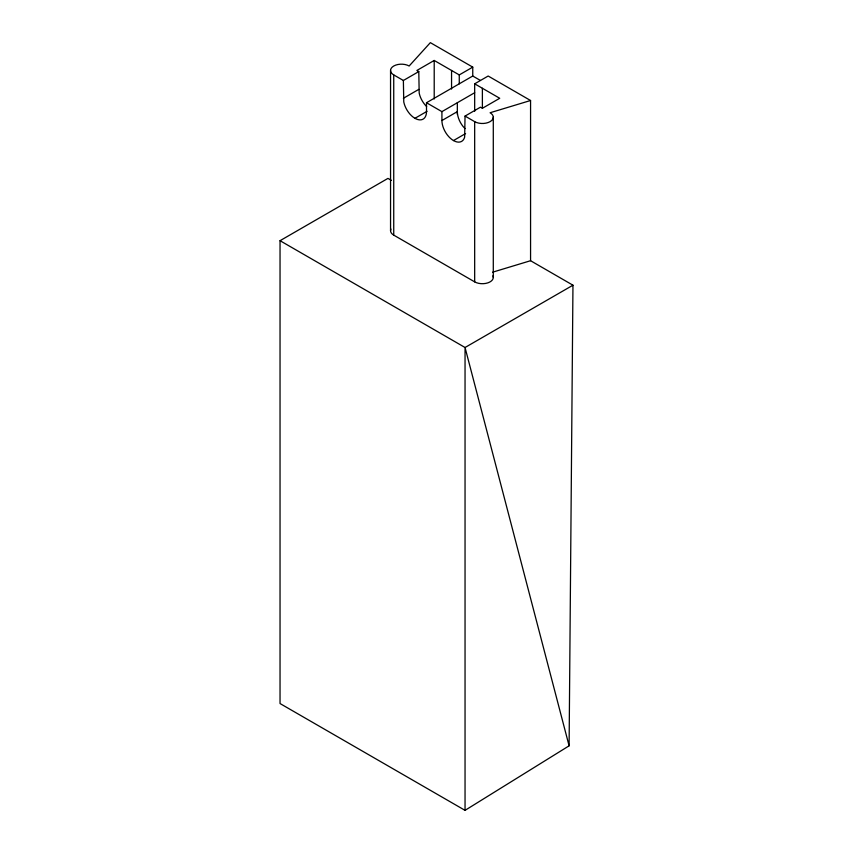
<?xml version="1.0" encoding="UTF-8"?>
<svg xmlns="http://www.w3.org/2000/svg" width="853" height="853" viewBox="0 0 853 853"><rect width="100%" height="100%" fill="white"/><g stroke="black" fill="none" stroke-linecap="round" stroke-linejoin="round"><path stroke-width="1.28" d="M391.399 180.378L387.955 178.394L280.04 240.695L280.04 703.544L465.045 810.35L569.1 745.821L572.96 285.201L530.566 260.719L492.618 272.192M418.791 71.577L403.373 80.481L403.768 101.965A16.356 9.436 60 0 0 416.445 119.068A16.356 9.436 60 0 0 426.5 111.636L426.5 102.733L472.754 76.024L472.754 67.131L459.266 74.915L434.209 60.456L416.861 70.468L418.791 71.577L419.186 93.062A16.356 9.436 60 0 0 426.639 106.55M403.373 98.276L418.791 89.384M414.942 118.311L427.054 111.316M474.673 111.359L474.673 83.818L488.172 76.024L530.566 100.505L530.566 260.719M426.5 102.733L441.918 111.636L474.673 92.721M474.673 83.818L499.73 98.276L482.382 108.288L480.463 107.179L465.045 116.083L464.65 137.109A16.356 9.436 60 0 1 451.973 139.572A16.356 9.436 60 0 1 441.918 120.529L457.336 111.636A16.356 9.436 60 0 0 463.115 126.532L465.045 128.568M453.476 140.564L465.589 133.569M572.96 285.201L465.045 347.502L280.04 240.695M530.566 100.505L490.091 112.745A10.897 6.291 0 0 1 490.091 121.648A10.897 6.291 0 0 1 474.673 121.648L465.045 116.083M472.754 67.131L430.349 42.65L409.152 66.012A10.897 6.291 0 0 0 393.734 66.012A10.897 6.291 0 0 0 393.734 74.915L393.734 235.129L474.673 281.863A10.897 6.291 0 0 0 487.841 282.865A10.897 6.291 0 0 0 492.917 275.786M472.754 76.024L480.463 80.481M393.734 74.915L403.373 80.481M569.1 745.821L465.045 347.502L465.045 810.35M493.29 117.192L493.29 277.406M482.382 88.264L482.382 108.192M474.673 121.648L474.673 281.863M459.266 74.915L459.266 83.818M457.336 102.733L457.336 114.281M451.557 70.468L451.557 89.064M441.918 111.636L441.918 120.529M434.209 60.456L434.209 98.98M390.546 70.468L390.546 230.683M393.734 235.129A10.897 6.291 0 0 1 390.919 229.052"/></g></svg>
